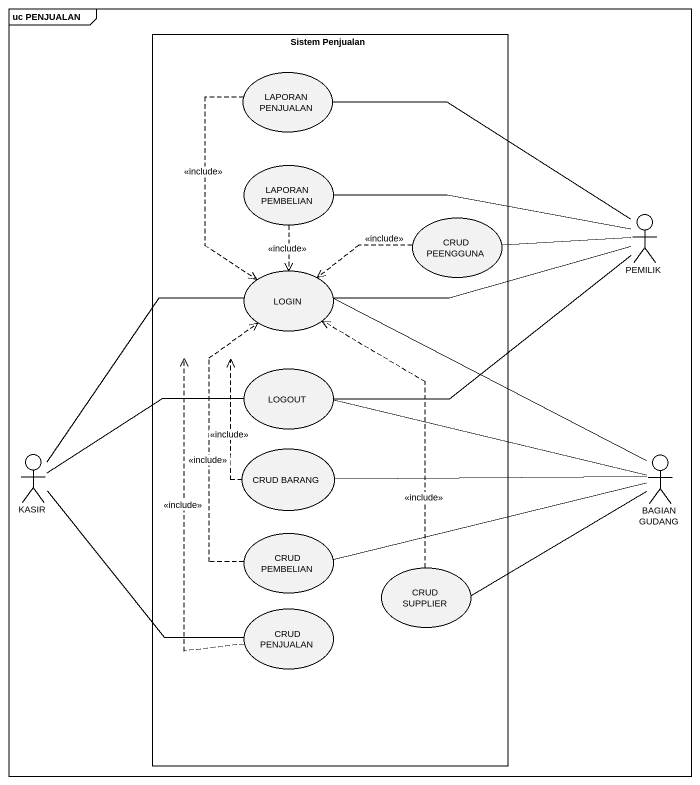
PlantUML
@startuml
mainframe uc PENJUALAN
rectangle "Sistem Penjualan" as Sistem_Penjualan {
  usecase "LAPORAN PENJUALAN" as LAPORAN_PENJUALAN
  usecase "LAPORAN PEMBELIAN" as LAPORAN_PEMBELIAN
  usecase "CRUD PEENGGUNA" as CRUD_PEENGGUNA
  usecase LOGIN
  usecase LOGOUT
  usecase "CRUD BARANG" as CRUD_BARANG
  usecase "CRUD PEMBELIAN" as CRUD_PEMBELIAN
  usecase "CRUD SUPPLIER" as CRUD_SUPPLIER
  usecase "CRUD PENJUALAN" as CRUD_PENJUALAN
}
actor PEMILIK
actor KASIR
actor "BAGIAN GUDANG" as BAGIAN_GUDANG
LAPORAN_PENJUALAN ..> LOGIN : <<include>>
LAPORAN_PEMBELIAN ..> LOGIN : <<include>>
CRUD_PEENGGUNA .left.> LOGIN : <<include>>
PEMILIK -left- LAPORAN_PENJUALAN
PEMILIK -left- LAPORAN_PEMBELIAN
PEMILIK -left- CRUD_PEENGGUNA
PEMILIK -left- LOGIN
PEMILIK -left- LOGOUT
KASIR -up- LOGIN
KASIR -right- LOGOUT
KASIR -right- CRUD_PENJUALAN
CRUD_BARANG .up.> Sistem_Penjualan : <<include>>
BAGIAN_GUDANG -left- LOGIN
BAGIAN_GUDANG -left- LOGOUT
BAGIAN_GUDANG -left- CRUD_BARANG
BAGIAN_GUDANG -left- CRUD_PEMBELIAN
BAGIAN_GUDANG -left- CRUD_SUPPLIER
CRUD_PEMBELIAN .up.> LOGIN : <<include>>
CRUD_SUPPLIER .up.> LOGIN : <<include>>
CRUD_PENJUALAN .up.> Sistem_Penjualan : <<include>>
@enduml
